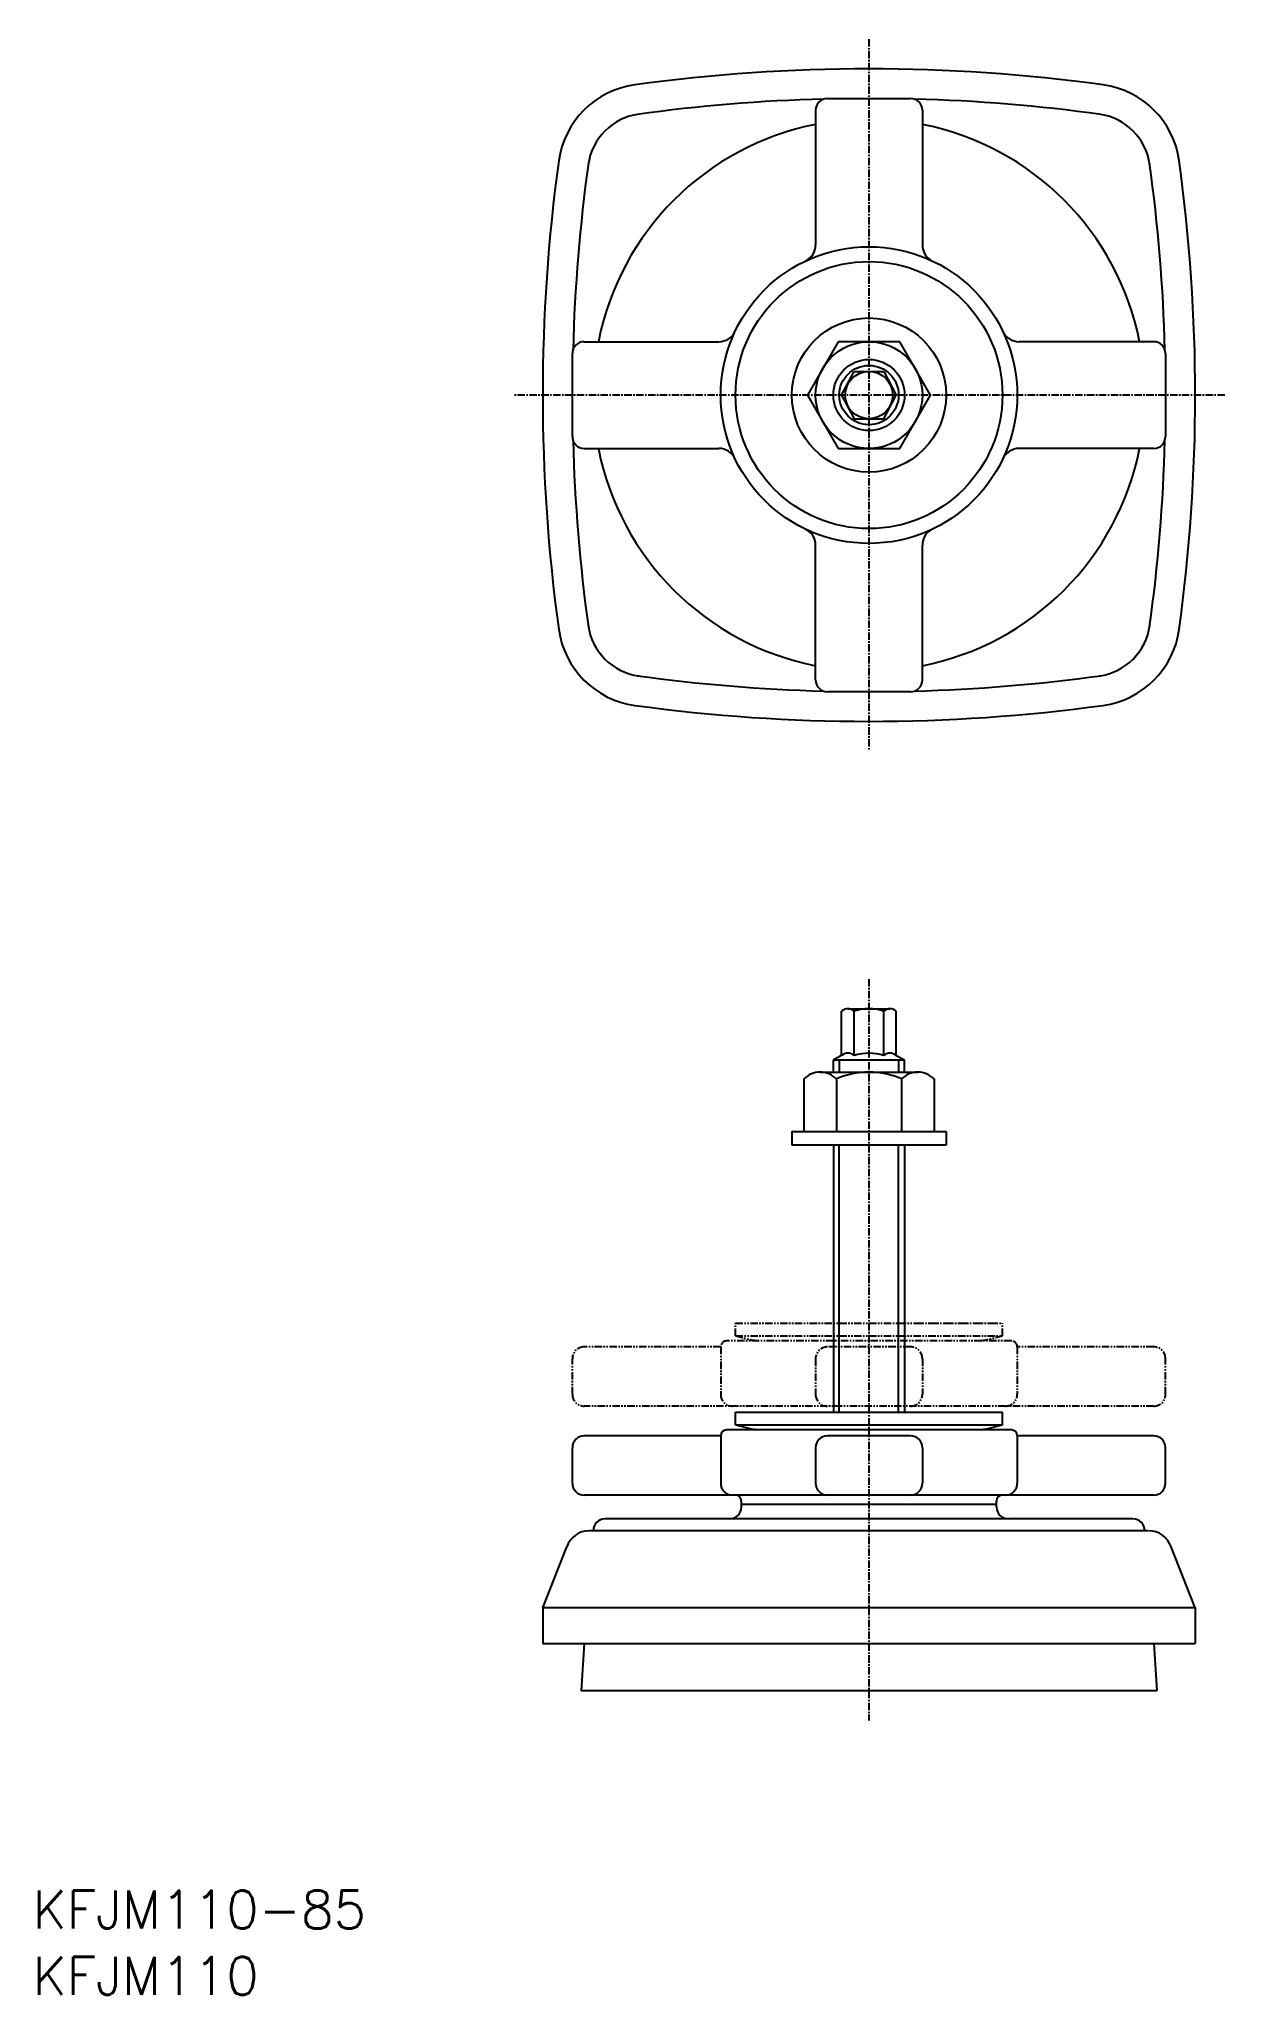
# Model space of a CAD drawing. Extents: x 1 to 201, y 0 to 330.
import ezdxf

# ---------------------------------------------------------------- set-up
doc = ezdxf.new("R2010")
doc.units = 0
doc.linetypes.add('CENTER', pattern=[2, 1.25, -0.25, 0.25, -0.25])
doc.linetypes.add('PHANTOM', pattern=[2.5, 1.25, -0.25, 0.25, -0.25, 0.25, -0.25])
doc.layers.get('0').update_dxf_attribs({"linetype": 'CONTINUOUS'})
doc.layers.add('CENTER', color=1, linetype='CENTER')
doc.styles.get("Standard").update_dxf_attribs({"font": 'txt.shx', "bigfont": '@extfont2.shx'})

msp = doc.modelspace()

# ---------------------------------------------------------------- linework, layer by layer
at = {"color": 7, "linetype": 'CONTINUOUS'}
for p, q in [((132, 317.67), (132, 294.97)), ((134, 319.67), (148, 319.67)), ((150, 317.67), (150, 294.97)), ((93, 278.67), (115.7, 278.67)), ((135.8, 278.67), (130.61, 269.67)), ((146.2, 278.67), (135.8, 278.67)), ((151.39, 269.67), (146.2, 278.67)), ((189, 278.67), (166.3, 278.67)), ((91, 262.67), (91, 276.67)), ((136.39, 269.67), (138.49, 273.67)), ((138.49, 273.67), (143.49, 273.67)), ((143.49, 273.67), (145.59, 269.67)), ((191, 276.67), (191, 262.67)), ((130.61, 269.67), (135.8, 260.67)), ((136.39, 269.67), (138.49, 265.67)), ((143.49, 265.67), (145.59, 269.67)), ((146.2, 260.67), (151.39, 269.67)), ((138.49, 265.67), (143.49, 265.67)), ((93, 260.67), (115.7, 260.67)), ((135.8, 260.67), (146.2, 260.67)), ((189, 260.67), (166.3, 260.67)), ((132, 221.67), (132, 244.37)), ((150, 221.67), (150, 244.37)), ((148, 219.67), (134, 219.67)), ((136.39, 158.33), (136.39, 165.83)), ((137.44, 166.24), (144.54, 166.24)), ((138.49, 158.33), (138.49, 165.83)), ((143.49, 158.33), (143.49, 165.83)), ((145.59, 158.33), (145.59, 165.83)), ((136.39, 158.33), (135, 157.64)), ((145.59, 158.33), (147, 157.64)), ((132.77, 155.54), (149.23, 155.54)), ((135, 157.64), (147, 157.64)), ((135, 155.54), (135, 157.64)), ((147, 155.54), (147, 157.64)), ((130.03, 154.4), (130.03, 145.54)), ((135.52, 154.4), (135.52, 145.54)), ((146.48, 154.4), (146.48, 145.54)), ((151.97, 154.4), (151.97, 145.54)), ((128, 145.54), (154, 145.54)), ((128, 145.54), (128, 143.24)), ((154, 145.54), (154, 143.24)), ((154, 143.24), (128, 143.24)), ((135, 143.24), (135, 98.24)), ((147, 143.24), (147, 98.24)), ((118.5, 98.24), (163.5, 98.24)), ((118.5, 96.1), (118.5, 98.24)), ((118.5, 96.1), (163.5, 96.1)), ((163.5, 96.1), (163.5, 98.24)), ((116, 94.24), (93, 94.24)), ((116, 94.24), (116, 86.24)), ((116, 94.24), (116, 94.24)), ((165, 95.24), (117, 95.24)), ((148, 94.24), (134, 94.24)), ((189, 94.24), (166, 94.24)), ((166, 94.24), (166, 86.24)), ((166, 94.24), (166, 94.24)), ((91, 86.24), (91, 92.24)), ((132, 92.24), (132, 86.24)), ((150, 92.24), (150, 86.24)), ((191, 86.24), (191, 92.24)), ((189, 84.24), (93, 84.24)), ((119.5, 82.24), (119.5, 83.24)), ((119.5, 82.74), (162.5, 82.74)), ((162.5, 82.24), (162.5, 83.24)), ((185.5, 80.24), (96.5, 80.24)), ((119.5, 82.24), (119.5, 82.23)), ((162.5, 82.24), (162.5, 82.23)), ((188.01, 78.24), (93.86, 78.24)), ((94.5, 78.24), (94.5, 78.24)), ((187.5, 78.24), (187.5, 78.24)), ((86, 65.24), (90.06, 75.5)), ((196, 65.24), (191.94, 75.5)), ((196, 65.24), (86, 65.24)), ((86, 65.24), (86, 59.24)), ((196, 65.24), (196, 59.24)), ((86, 59.24), (196, 59.24)), ((93, 59.24), (92.5, 51.24)), ((189, 59.24), (189.5, 51.24)), ((189.5, 51.24), (92.5, 51.24))]:
    msp.add_line(p, q, dxfattribs=at)
at = {"color": 3, "linetype": 'CONTINUOUS'}
for p, q in [((136, 157.64), (136, 155.54)), ((146, 157.64), (146, 155.54)), ((136, 98.24), (136, 143.24)), ((146, 98.24), (146, 143.24))]:
    msp.add_line(p, q, dxfattribs=at)
at = {"color": 3, "linetype": 'PHANTOM'}
for p, q in [((118.5, 113.24), (163.5, 113.24)), ((118.5, 111.1), (118.5, 113.24)), ((149, 113.24), (163.5, 113.24)), ((163.5, 111.1), (163.5, 113.24)), ((116, 109.24), (93, 109.24)), ((116, 109.24), (116, 101.24)), ((116, 109.24), (116, 109.24)), ((165, 110.24), (117, 110.24)), ((118.5, 111.1), (163.5, 111.1)), ((148, 109.24), (134, 109.24)), ((189, 109.24), (166, 109.24)), ((166, 109.24), (166, 101.24)), ((91, 101.24), (91, 107.24)), ((132, 107.24), (132, 101.24)), ((150, 107.24), (150, 101.24)), ((191, 101.24), (191, 107.24)), ((189, 99.24), (93, 99.24))]:
    msp.add_line(p, q, dxfattribs=at)
at = {"color": 7, "linetype": 'CONTINUOUS'}
for radius in [25, 22.5, 13, 9, 6, 4]:
    msp.add_circle((141, 269.67), radius, dxfattribs=at)
at = {"color": 3, "linetype": 'CONTINUOUS'}
msp.add_circle((141, 269.67), 5, dxfattribs=at)
at = {"color": 7, "linetype": 'CONTINUOUS'}
for centre, radius, start, end in [((141, 34.67), 290, 82.1752, 97.8248), ((103.56, 307.11), 15, 97.8248, 172.1752), ((178.44, 307.11), 15, 7.8248, 82.1752), ((103.56, 307.11), 10, 97.8248, 172.1752), ((141, 34.67), 285, 91.5378, 97.8792), ((134, 317.67), 2, 90, 180), ((148, 317.67), 2, 0, 90), ((141, 34.67), 285, 82.1208, 88.4622), ((178.44, 307.11), 10, 7.8248, 82.1752), ((141, 269.67), 46.5, 101.16, 168.8401), ((141, 269.67), 46.5, 11.16, 78.8401), ((376, 269.67), 290, 172.1752, 187.8248), ((376, 269.67), 285, 172.1208, 178.4622), ((-94, 269.67), 285, 1.5378, 7.8792), ((-94, 269.67), 290, 352.1752, 7.8248), ((129, 294.97), 3, 295.377, 0), ((153, 294.97), 3, 180, 244.6231), ((115.7, 281.67), 3, 270, 334.6231), ((166.3, 281.67), 3, 205.377, 270), ((93, 276.67), 2, 90, 180), ((189, 276.67), 2, 0, 90), ((93, 262.67), 2, 180, 270), ((376, 269.67), 285, 181.5378, 187.8792), ((141, 269.67), 46.5, 191.16, 258.8401), ((115.7, 257.67), 3, 25.377, 90), ((141, 269.67), 46.5, 281.16, 348.8401), ((166.3, 257.67), 3, 90, 154.6231), ((-94, 269.67), 285, 352.1208, 358.4622), ((189, 262.67), 2, 270, 0), ((129, 244.37), 3, 0, 64.6231), ((153, 244.37), 3, 115.377, 180), ((103.56, 232.23), 10, 187.8248, 262.1752), ((178.44, 232.23), 10, 277.8248, 352.1752), ((103.56, 232.23), 15, 187.8248, 262.1752), ((178.44, 232.23), 15, 277.8248, 352.1752), ((141, 504.67), 285, 262.1208, 268.4622), ((134, 221.67), 2, 180, 270), ((148, 221.67), 2, 270, 0), ((141, 504.67), 285, 271.5378, 277.8792), ((141, 504.67), 290, 262.1752, 277.8248), ((137.44, 164.67), 1.57, 47.8969, 132.1039), ((140.99, 158.3), 7.93, 71.634, 108.366), ((144.54, 164.67), 1.57, 47.8961, 132.1031), ((137.44, 157.17), 1.57, 47.8969, 132.1039), ((140.99, 150.8), 7.93, 71.634, 108.366), ((144.54, 157.17), 1.57, 47.8961, 132.1031), ((132.77, 151.66), 3.88, 44.9559, 135.0444), ((141, 141.74), 13.8, 66.5734, 113.4266), ((149.23, 151.66), 3.88, 44.9556, 135.0441), ((141, 183.24), 90, 255.5225, 257.8985), ((141, 183.24), 90, 282.1015, 284.4775), ((93, 92.24), 2, 90, 180), ((117, 94.24), 1, 90, 180), ((134, 92.24), 2, 90, 180), ((148, 92.24), 2, 0, 90), ((165, 94.24), 1, 0, 90), ((189, 92.24), 2, 0, 90), ((93, 86.24), 2, 180, 270), ((118, 86.24), 2, 180, 270), ((134, 86.24), 2, 180, 270), ((148, 86.24), 2, 270, 0), ((164, 86.24), 2, 270, 0), ((189, 86.24), 2, 270, 360), ((118.5, 83.24), 1, 0, 90), ((163.5, 83.24), 1, 90, 180), ((96.5, 78.24), 2, 90, 180), ((117.5, 82.24), 2, 270, 0), ((164.5, 82.24), 2, 180, 270), ((185.5, 78.24), 2, 0, 90), ((93.86, 74.24), 4, 90, 161.6785), ((188.14, 74.24), 4, 18.3215, 90)]:
    msp.add_arc(centre, radius, start, end, dxfattribs=at)
at = {"color": 3, "linetype": 'PHANTOM'}
for centre, radius, start, end in [((93, 107.24), 2, 90, 180), ((117, 109.24), 1, 90, 180), ((141, 198.24), 90, 255.5225, 257.8985), ((134, 107.24), 2, 90, 180), ((148, 107.24), 2, 0, 90), ((141, 198.24), 90, 282.1015, 284.4775), ((165, 109.24), 1, 0, 90), ((189, 107.24), 2, 0, 90), ((93, 101.24), 2, 180, 270), ((118, 101.24), 2, 180, 270), ((134, 101.24), 2, 180, 270), ((148, 101.24), 2, 270, 0), ((164, 101.24), 2, 270, 0), ((189, 101.24), 2, 270, 360)]:
    msp.add_arc(centre, radius, start, end, dxfattribs=at)
at = {"layer": 'CENTER', "color": 1, "linetype": 'CENTER'}
for p, q in [((141, 329.67), (141, 209.67)), ((201, 269.67), (81, 269.67)), ((141, 171.24), (141, 46.24))]:
    msp.add_line(p, q, dxfattribs=at)

# ---------------------------------------------------------------- texts
at = {"color": 7, "linetype": 'CONTINUOUS'}
for s, p in [('KFJM110-85', (0, 11.18)), ('KFJM110', (0, 0))]:
    msp.add_text(s, height=6.4, dxfattribs=at).set_placement(p)

doc.saveas('drawing.dxf')
